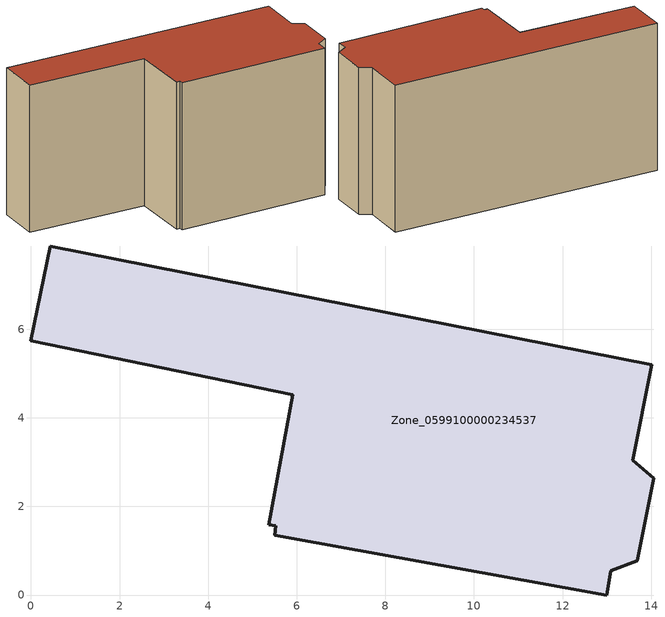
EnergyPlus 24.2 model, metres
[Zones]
Zone_0599100000234537
 floor ground (C_G): 13.68,0.77 13.09,0.55 12.99,0 5.5,1.35 5.52,1.56 5.37,1.59 5.91,4.52 0,5.74 0.43,7.88 14.01,5.2 13.58,3.04 14.05,2.63 z0
 wall outside (C_F): 14.01,5.2 0.43,7.88 0,5.74 5.91,4.52 5.37,1.59 5.52,1.56 5.5,1.35 12.99,0 13.09,0.55 13.68,0.77 14.05,2.63 13.58,3.04 14.01,5.2 z0:7.46
 roof outside (C_R): 5.52,1.56 5.5,1.35 12.99,0 13.09,0.55 13.68,0.77 14.05,2.63 13.58,3.04 14.01,5.2 0.43,7.88 0,5.74 5.91,4.52 5.37,1.59 z7.46
[BUILDING]
Pand.0599100000234537: North Axis=0; Terrain=City; Loads Convergence Tolerance Value=0.04; Temperature Convergence Tolerance Value=0.4; Solar Distribution=FullExterior; Maximum Number of Warmup Days=25; Minimum Number of Warmup Days=1
[Site:Location]
Rotterdam.The.Hague.AP_ZH_NLD Design_Conditions: Latitude=51.96; Longitude=4.45; Time Zone=1; Elevation=-4.5
[SITE:GROUNDTEMPERATURE:BUILDINGSURFACE]
18, 18, 18, 18, 18, 18, 18, 18, 18, 18, 18, 18
[MATERIAL] Thermal Absorptance=0.9; Solar Absorptance=0.7; Visible Absorptance=0.7
Name | Roughness | Thickness | Conductivity | Density | Specific Heat
G.TC.1946 | MediumSmooth | 0.15 | 1 | 540 | 1210
F.TC.1946 | Rough | 0.3 | 0.857143 | 1920 | 840
R.TC.1946 | MediumRough | 0.2 | 0.909091 | 1500 | 1000
[CONSTRUCTION]
C_G: G.TC.1946
C_F: F.TC.1946
C_R: R.TC.1946
[ZONE]
Zone_0599100000234537: Type=1; Multiplier=1; Ceiling Height=Autocalculate; Volume=Autocalculate; Floor Area=autocalculate; Part of Total Floor Area=Yes
[ZONEINFILTRATION:DESIGNFLOWRATE]
Infil_Zone_0599100000234537: Zone or ZoneList or Space or SpaceList=Zone_0599100000234537; Schedule=AlwaysOn; Design Flow Rate Calculation Method=Flow/Area; Flow Rate per Floor Area=0.003; Constant Term Coefficient=1; Temperature Term Coefficient=0; Velocity Term Coefficient=0; Velocity Squared Term Coefficient=0
[HVACTEMPLATE:ZONE:IDEALLOADSAIRSYSTEM]
Zone_0599100000234537: Maximum Heating Supply Air Temperature=50; Minimum Cooling Supply Air Temperature=13; Maximum Heating Supply Air Humidity Ratio=0.0156; Minimum Cooling Supply Air Humidity Ratio=0.0077; Heating Limit=NoLimit; Cooling Limit=NoLimit; Dehumidification Control Type=ConstantSensibleHeatRatio; Cooling Sensible Heat Ratio=0.7; Dehumidification Setpoint=60; Humidification Control Type=None; Humidification Setpoint=30; Outdoor Air Method=None; Outdoor Air Flow Rate per Person=0.00944; Outdoor Air Flow Rate per Zone Floor Area=0; Outdoor Air Flow Rate per Zone=0; Demand Controlled Ventilation Type=None; Outdoor Air Economizer Type=NoEconomizer; Heat Recovery Type=None; Sensible Heat Recovery Effectiveness=0.7; Latent Heat Recovery Effectiveness=0.65
[ZONECONTROL:THERMOSTAT]
ThermostatControl_Zone_0599100000234537: Zone or ZoneList=Zone_0599100000234537; Control Type Schedule=DualSetpointControlType; Control 1=Thermostat_Zone_0599100000234537; Temperature Difference Between Cutout And Setpoint=0
[THERMOSTATSETPOINT:DUALSETPOINT]
Thermostat_Zone_0599100000234537: Heating Setpoint Temperature Schedule=HeatingSetpoint_Zone_0599100000234537; Cooling Setpoint Temperature Schedule=CoolingSetpoint_Zone_0599100000234537
[SCHEDULE:COMPACT]
HeatingSetpoint_Zone_0599100000234537: Through: 12/31, For: AllDays, Until: 24:00, 21
CoolingSetpoint_Zone_0599100000234537: Through: 12/31, For: AllDays, Until: 24:00, 24
DualSetpointControlType: Through: 12/31, For: AllDays, Until: 24:00, 4
AlwaysOn: Through: 12/31, For: AllDays, Until: 24:00, 1
